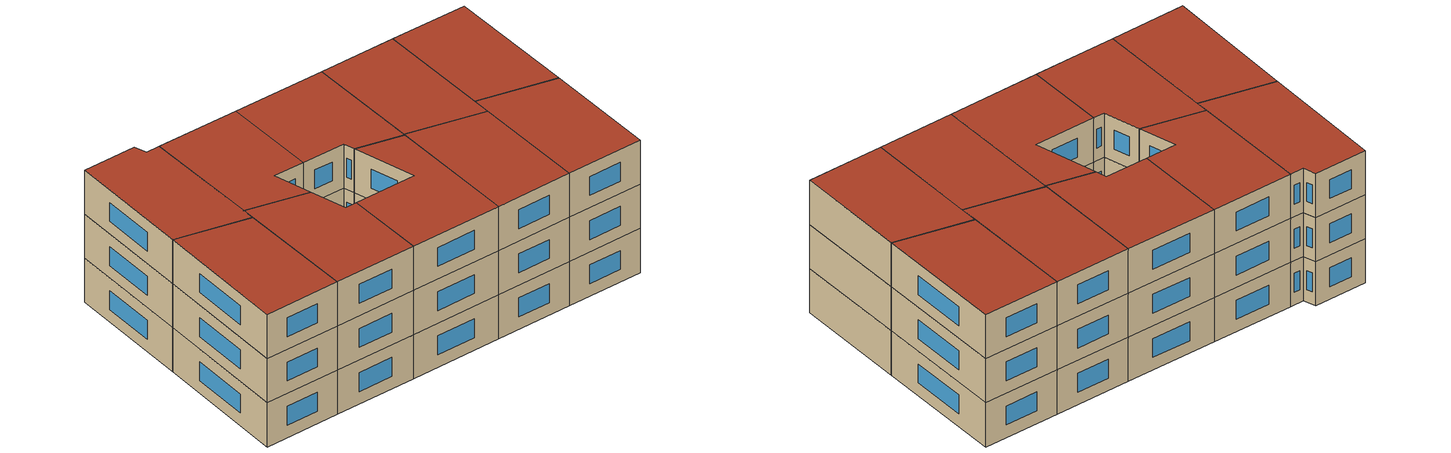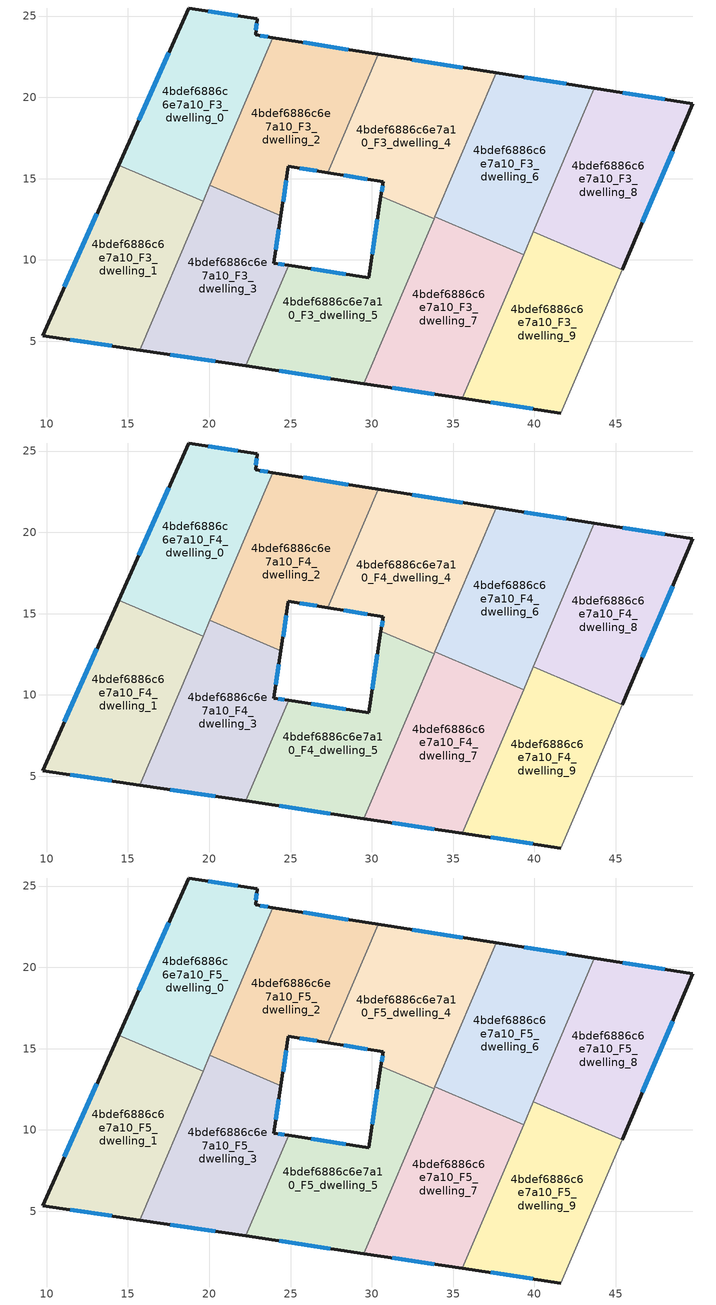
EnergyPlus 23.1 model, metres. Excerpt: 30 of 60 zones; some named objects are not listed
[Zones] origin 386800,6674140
4bdef6886c6e7a10_F3_dwelling_0
 floor to 4bdef6886c6e7a10_F2_dwelling_0 (EU_floor_Construction): 22.95,24.84 22.85,23.84 23.91,23.67 19.62,13.61 14.43,15.82 18.74,25.49 z9
 wall outside (EU_wall_Construction): 23.91,23.67 22.85,23.84 22.95,24.84 18.74,25.49 14.43,15.82 z9:12
 wall to 4bdef6886c6e7a10_F3_dwelling_1 (EU_wall_Construction): 14.43,15.82 19.62,13.61 z9:12
 wall to 4bdef6886c6e7a10_F3_dwelling_2 (EU_wall_Construction): 20.04,14.58 23.91,23.67 z9:12
 wall to 4bdef6886c6e7a10_F3_dwelling_3 (EU_wall_Construction): 19.62,13.61 20.04,14.58 z9:12
 window (EU_Window_Construction): 23.61,23.72 23.15,23.79 / 17.51,22.73 15.66,18.58 / 21.74,25.03 19.95,25.31 / 22.87,24.13 22.92,24.56 z9.86:11.14
4bdef6886c6e7a10_F3_dwelling_1
 floor to 4bdef6886c6e7a10_F2_dwelling_1 (EU_floor_Construction): 19.62,13.61 15.72,4.46 9.76,5.35 14.43,15.82 z9
 wall outside (EU_wall_Construction): 14.43,15.82 9.76,5.35 15.72,4.46 z9:12
 wall to 4bdef6886c6e7a10_F3_dwelling_3 (EU_wall_Construction): 15.72,4.46 19.62,13.61 z9:12
 window (EU_Window_Construction): 11.46,5.1 14.02,4.72 / 13.09,12.83 11.09,8.34 z9.86:11.14
4bdef6886c6e7a10_F3_dwelling_2
 floor to 4bdef6886c6e7a10_F2_dwelling_2 (EU_floor_Construction): 30.41,22.65 27.3,15.36 24.86,15.76 24.41,12.72 20.04,14.58 23.91,23.67 z9
 wall outside (EU_wall_Construction): 24.41,12.72 24.86,15.76 27.3,15.36 / 30.41,22.65 23.91,23.67 z9:12
 wall to 4bdef6886c6e7a10_F3_dwelling_3 (EU_wall_Construction): 20.04,14.58 24.41,12.72 z9:12
 wall to 4bdef6886c6e7a10_F3_dwelling_4 (EU_wall_Construction): 27.3,15.36 30.41,22.65 z9:12
 window (EU_Window_Construction): 25.56,15.65 26.6,15.48 / 24.54,13.59 24.73,14.9 / 28.55,22.94 25.77,23.38 z9.86:11.14
4bdef6886c6e7a10_F3_dwelling_3
 floor to 4bdef6886c6e7a10_F2_dwelling_3 (EU_floor_Construction): 24.41,12.72 23.97,9.81 24.88,9.67 22.24,3.49 15.72,4.46 20.04,14.58 z9
 wall outside (EU_wall_Construction): 24.88,9.67 23.97,9.81 24.41,12.72 / 15.72,4.46 22.24,3.49 z9:12
 wall to 4bdef6886c6e7a10_F3_dwelling_5 (EU_wall_Construction): 22.24,3.49 24.88,9.67 z9:12
 window (EU_Window_Construction): 24.62,9.71 24.23,9.77 / 17.59,4.18 20.38,3.76 / 24.1,10.64 24.28,11.89 z9.86:11.14
4bdef6886c6e7a10_F3_dwelling_4
 floor to 4bdef6886c6e7a10_F2_dwelling_4 (EU_floor_Construction): 37.66,21.5 33.83,12.54 30.56,13.93 30.69,14.81 27.3,15.36 30.41,22.65 z9
 wall outside (EU_wall_Construction): 37.66,21.5 30.41,22.65 / 27.3,15.36 30.69,14.81 30.56,13.93 z9:12
 wall to 4bdef6886c6e7a10_F3_dwelling_5 (EU_wall_Construction): 30.56,13.93 33.83,12.54 z9:12
 wall to 4bdef6886c6e7a10_F3_dwelling_6 (EU_wall_Construction): 33.88,12.65 37.66,21.5 z9:12
 wall to 4bdef6886c6e7a10_F3_dwelling_7 (EU_wall_Construction): 33.83,12.54 33.88,12.65 z9:12
 window (EU_Window_Construction): 35.58,21.83 32.48,22.32 / 30.66,14.56 30.6,14.18 / 28.27,15.21 29.72,14.97 z9.86:11.14
4bdef6886c6e7a10_F3_dwelling_5
 floor to 4bdef6886c6e7a10_F2_dwelling_5 (EU_floor_Construction): 33.83,12.54 29.51,2.4 22.24,3.49 24.88,9.67 29.8,8.91 30.56,13.93 z9
 wall outside (EU_wall_Construction): 22.24,3.49 29.51,2.4 / 30.56,13.93 29.8,8.91 24.88,9.67 z9:12
 wall to 4bdef6886c6e7a10_F3_dwelling_7 (EU_wall_Construction): 29.51,2.4 33.83,12.54 z9:12
 window (EU_Window_Construction): 24.32,3.18 27.44,2.71 / 28.39,9.12 26.28,9.45 / 30.34,12.5 30.02,10.34 z9.86:11.14
4bdef6886c6e7a10_F3_dwelling_6
 floor to 4bdef6886c6e7a10_F2_dwelling_6 (EU_floor_Construction): 43.68,20.55 39.33,10.33 33.88,12.65 37.66,21.5 z9
 wall outside (EU_wall_Construction): 43.68,20.55 37.66,21.5 z9:12
 wall to 4bdef6886c6e7a10_F3_dwelling_7 (EU_wall_Construction): 33.88,12.65 39.33,10.33 z9:12
 wall to 4bdef6886c6e7a10_F3_dwelling_8 (EU_wall_Construction): 39.92,11.73 43.68,20.55 z9:12
 wall to 4bdef6886c6e7a10_F3_dwelling_9 (EU_wall_Construction): 39.33,10.33 39.92,11.73 z9:12
 window (EU_Window_Construction): 41.96,20.82 39.38,21.23 z9.86:11.14
4bdef6886c6e7a10_F3_dwelling_7
 floor to 4bdef6886c6e7a10_F2_dwelling_7 (EU_floor_Construction): 39.33,10.33 35.56,1.5 29.51,2.4 33.88,12.65 z9
 wall outside (EU_wall_Construction): 29.51,2.4 35.56,1.5 z9:12
 wall to 4bdef6886c6e7a10_F3_dwelling_9 (EU_wall_Construction): 35.56,1.5 39.33,10.33 z9:12
 window (EU_Window_Construction): 31.24,2.14 33.84,1.75 z9.86:11.14
4bdef6886c6e7a10_F3_dwelling_8
 floor to 4bdef6886c6e7a10_F2_dwelling_8 (EU_floor_Construction): 49.74,19.6 45.39,9.4 39.92,11.73 43.68,20.55 z9
 wall outside (EU_wall_Construction): 45.39,9.4 49.74,19.6 43.68,20.55 z9:12
 wall to 4bdef6886c6e7a10_F3_dwelling_9 (EU_wall_Construction): 39.92,11.73 45.39,9.4 z9:12
 window (EU_Window_Construction): 48.01,19.87 45.41,20.28 / 46.63,12.31 48.49,16.68 z9.86:11.14
4bdef6886c6e7a10_F3_dwelling_9
 floor to 4bdef6886c6e7a10_F2_dwelling_9 (EU_floor_Construction): 45.39,9.4 41.62,0.59 35.56,1.5 39.92,11.73 z9
 wall outside (EU_wall_Construction): 35.56,1.5 41.62,0.59 z9:12
 wall adiabatic (EU_wall_Construction): 41.62,0.59 45.39,9.4 z9:12
 window (EU_Window_Construction): 37.3,1.24 39.89,0.85 z9.86:11.14
4bdef6886c6e7a10_F4_dwelling_0
 floor to 4bdef6886c6e7a10_F3_dwelling_0 (EU_floor_Construction): 22.95,24.84 22.85,23.84 23.91,23.67 19.62,13.61 14.43,15.82 18.74,25.49 z12
 wall outside (EU_wall_Construction): 23.91,23.67 22.85,23.84 22.95,24.84 18.74,25.49 14.43,15.82 z12:15
 wall to 4bdef6886c6e7a10_F4_dwelling_1 (EU_wall_Construction): 14.43,15.82 19.62,13.61 z12:15
 wall to 4bdef6886c6e7a10_F4_dwelling_2 (EU_wall_Construction): 20.04,14.58 23.91,23.67 z12:15
 wall to 4bdef6886c6e7a10_F4_dwelling_3 (EU_wall_Construction): 19.62,13.61 20.04,14.58 z12:15
 window (EU_Window_Construction): 23.61,23.72 23.15,23.79 / 17.51,22.73 15.66,18.58 / 21.74,25.03 19.95,25.31 / 22.87,24.13 22.92,24.56 z12.86:14.14
4bdef6886c6e7a10_F4_dwelling_1
 floor to 4bdef6886c6e7a10_F3_dwelling_1 (EU_floor_Construction): 19.62,13.61 15.72,4.46 9.76,5.35 14.43,15.82 z12
 wall outside (EU_wall_Construction): 14.43,15.82 9.76,5.35 15.72,4.46 z12:15
 wall to 4bdef6886c6e7a10_F4_dwelling_3 (EU_wall_Construction): 15.72,4.46 19.62,13.61 z12:15
 window (EU_Window_Construction): 11.46,5.1 14.02,4.72 / 13.09,12.83 11.09,8.34 z12.86:14.14
4bdef6886c6e7a10_F4_dwelling_2
 floor to 4bdef6886c6e7a10_F3_dwelling_2 (EU_floor_Construction): 30.41,22.65 27.3,15.36 24.86,15.76 24.41,12.72 20.04,14.58 23.91,23.67 z12
 wall outside (EU_wall_Construction): 24.41,12.72 24.86,15.76 27.3,15.36 / 30.41,22.65 23.91,23.67 z12:15
 wall to 4bdef6886c6e7a10_F4_dwelling_3 (EU_wall_Construction): 20.04,14.58 24.41,12.72 z12:15
 wall to 4bdef6886c6e7a10_F4_dwelling_4 (EU_wall_Construction): 27.3,15.36 30.41,22.65 z12:15
 window (EU_Window_Construction): 25.56,15.65 26.6,15.48 / 24.54,13.59 24.73,14.9 / 28.55,22.94 25.77,23.38 z12.86:14.14
4bdef6886c6e7a10_F4_dwelling_3
 floor to 4bdef6886c6e7a10_F3_dwelling_3 (EU_floor_Construction): 24.41,12.72 23.97,9.81 24.88,9.67 22.24,3.49 15.72,4.46 20.04,14.58 z12
 wall outside (EU_wall_Construction): 24.88,9.67 23.97,9.81 24.41,12.72 / 15.72,4.46 22.24,3.49 z12:15
 wall to 4bdef6886c6e7a10_F4_dwelling_5 (EU_wall_Construction): 22.24,3.49 24.88,9.67 z12:15
 window (EU_Window_Construction): 24.62,9.71 24.23,9.77 / 17.59,4.18 20.38,3.76 / 24.1,10.64 24.28,11.89 z12.86:14.14
4bdef6886c6e7a10_F4_dwelling_4
 floor to 4bdef6886c6e7a10_F3_dwelling_4 (EU_floor_Construction): 37.66,21.5 33.83,12.54 30.56,13.93 30.69,14.81 27.3,15.36 30.41,22.65 z12
 wall outside (EU_wall_Construction): 37.66,21.5 30.41,22.65 / 27.3,15.36 30.69,14.81 30.56,13.93 z12:15
 wall to 4bdef6886c6e7a10_F4_dwelling_5 (EU_wall_Construction): 30.56,13.93 33.83,12.54 z12:15
 wall to 4bdef6886c6e7a10_F4_dwelling_6 (EU_wall_Construction): 33.88,12.65 37.66,21.5 z12:15
 wall to 4bdef6886c6e7a10_F4_dwelling_7 (EU_wall_Construction): 33.83,12.54 33.88,12.65 z12:15
 window (EU_Window_Construction): 35.58,21.83 32.48,22.32 / 30.66,14.56 30.6,14.18 / 28.27,15.21 29.72,14.97 z12.86:14.14
4bdef6886c6e7a10_F4_dwelling_5
 floor to 4bdef6886c6e7a10_F3_dwelling_5 (EU_floor_Construction): 33.83,12.54 29.51,2.4 22.24,3.49 24.88,9.67 29.8,8.91 30.56,13.93 z12
 wall outside (EU_wall_Construction): 22.24,3.49 29.51,2.4 / 30.56,13.93 29.8,8.91 24.88,9.67 z12:15
 wall to 4bdef6886c6e7a10_F4_dwelling_7 (EU_wall_Construction): 29.51,2.4 33.83,12.54 z12:15
 window (EU_Window_Construction): 24.32,3.18 27.44,2.71 / 28.39,9.12 26.28,9.45 / 30.34,12.5 30.02,10.34 z12.86:14.14
4bdef6886c6e7a10_F4_dwelling_6
 floor to 4bdef6886c6e7a10_F3_dwelling_6 (EU_floor_Construction): 43.68,20.55 39.33,10.33 33.88,12.65 37.66,21.5 z12
 wall outside (EU_wall_Construction): 43.68,20.55 37.66,21.5 z12:15
 wall to 4bdef6886c6e7a10_F4_dwelling_7 (EU_wall_Construction): 33.88,12.65 39.33,10.33 z12:15
 wall to 4bdef6886c6e7a10_F4_dwelling_8 (EU_wall_Construction): 39.92,11.73 43.68,20.55 z12:15
 wall to 4bdef6886c6e7a10_F4_dwelling_9 (EU_wall_Construction): 39.33,10.33 39.92,11.73 z12:15
 window (EU_Window_Construction): 41.96,20.82 39.38,21.23 z12.86:14.14
4bdef6886c6e7a10_F4_dwelling_7
 floor to 4bdef6886c6e7a10_F3_dwelling_7 (EU_floor_Construction): 39.33,10.33 35.56,1.5 29.51,2.4 33.88,12.65 z12
 wall outside (EU_wall_Construction): 29.51,2.4 35.56,1.5 z12:15
 wall to 4bdef6886c6e7a10_F4_dwelling_9 (EU_wall_Construction): 35.56,1.5 39.33,10.33 z12:15
 window (EU_Window_Construction): 31.24,2.14 33.84,1.75 z12.86:14.14
4bdef6886c6e7a10_F4_dwelling_8
 floor to 4bdef6886c6e7a10_F3_dwelling_8 (EU_floor_Construction): 49.74,19.6 45.39,9.4 39.92,11.73 43.68,20.55 z12
 wall outside (EU_wall_Construction): 45.39,9.4 49.74,19.6 43.68,20.55 z12:15
 wall to 4bdef6886c6e7a10_F4_dwelling_9 (EU_wall_Construction): 39.92,11.73 45.39,9.4 z12:15
 window (EU_Window_Construction): 48.01,19.87 45.41,20.28 / 46.63,12.31 48.49,16.68 z12.86:14.14
4bdef6886c6e7a10_F4_dwelling_9
 floor to 4bdef6886c6e7a10_F3_dwelling_9 (EU_floor_Construction): 45.39,9.4 41.62,0.59 35.56,1.5 39.92,11.73 z12
 wall outside (EU_wall_Construction): 35.56,1.5 41.62,0.59 z12:15
 wall adiabatic (EU_wall_Construction): 41.62,0.59 45.39,9.4 z12:15
 window (EU_Window_Construction): 37.3,1.24 39.89,0.85 z12.86:14.14
4bdef6886c6e7a10_F5_dwelling_0
 floor to 4bdef6886c6e7a10_F4_dwelling_0 (EU_floor_Construction): 22.95,24.84 22.85,23.84 23.91,23.67 19.62,13.61 14.43,15.82 18.74,25.49 z15
 wall outside (EU_wall_Construction): 23.91,23.67 22.85,23.84 22.95,24.84 18.74,25.49 14.43,15.82 z15:18
 wall to 4bdef6886c6e7a10_F5_dwelling_1 (EU_wall_Construction): 14.43,15.82 19.62,13.61 z15:18
 wall to 4bdef6886c6e7a10_F5_dwelling_2 (EU_wall_Construction): 20.04,14.58 23.91,23.67 z15:18
 wall to 4bdef6886c6e7a10_F5_dwelling_3 (EU_wall_Construction): 19.62,13.61 20.04,14.58 z15:18
 window (EU_Window_Construction): 23.61,23.72 23.15,23.79 / 17.51,22.73 15.66,18.58 / 21.74,25.03 19.95,25.31 / 22.87,24.13 22.92,24.56 z15.86:17.14
 roof outside (EU_roof_Construction): 19.62,13.61 23.91,23.67 22.85,23.84 22.95,24.84 18.74,25.49 14.43,15.82 z18
4bdef6886c6e7a10_F5_dwelling_1
 floor to 4bdef6886c6e7a10_F4_dwelling_1 (EU_floor_Construction): 19.62,13.61 15.72,4.46 9.76,5.35 14.43,15.82 z15
 wall outside (EU_wall_Construction): 14.43,15.82 9.76,5.35 15.72,4.46 z15:18
 wall to 4bdef6886c6e7a10_F5_dwelling_3 (EU_wall_Construction): 15.72,4.46 19.62,13.61 z15:18
 window (EU_Window_Construction): 11.46,5.1 14.02,4.72 / 13.09,12.83 11.09,8.34 z15.86:17.14
 roof outside (EU_roof_Construction): 15.72,4.46 19.62,13.61 14.43,15.82 9.76,5.35 z18
4bdef6886c6e7a10_F5_dwelling_2
 floor to 4bdef6886c6e7a10_F4_dwelling_2 (EU_floor_Construction): 30.41,22.65 27.3,15.36 24.86,15.76 24.41,12.72 20.04,14.58 23.91,23.67 z15
 wall outside (EU_wall_Construction): 24.41,12.72 24.86,15.76 27.3,15.36 / 30.41,22.65 23.91,23.67 z15:18
 wall to 4bdef6886c6e7a10_F5_dwelling_3 (EU_wall_Construction): 20.04,14.58 24.41,12.72 z15:18
 wall to 4bdef6886c6e7a10_F5_dwelling_4 (EU_wall_Construction): 27.3,15.36 30.41,22.65 z15:18
 window (EU_Window_Construction): 25.56,15.65 26.6,15.48 / 24.54,13.59 24.73,14.9 / 28.55,22.94 25.77,23.38 z15.86:17.14
 roof outside (EU_roof_Construction): 27.3,15.36 30.41,22.65 23.91,23.67 20.04,14.58 24.41,12.72 24.86,15.76 z18
4bdef6886c6e7a10_F5_dwelling_3
 floor to 4bdef6886c6e7a10_F4_dwelling_3 (EU_floor_Construction): 24.41,12.72 23.97,9.81 24.88,9.67 22.24,3.49 15.72,4.46 20.04,14.58 z15
 wall outside (EU_wall_Construction): 24.88,9.67 23.97,9.81 24.41,12.72 / 15.72,4.46 22.24,3.49 z15:18
 wall to 4bdef6886c6e7a10_F5_dwelling_5 (EU_wall_Construction): 22.24,3.49 24.88,9.67 z15:18
 window (EU_Window_Construction): 24.62,9.71 24.23,9.77 / 17.59,4.18 20.38,3.76 / 24.1,10.64 24.28,11.89 z15.86:17.14
 roof outside (EU_roof_Construction): 22.24,3.49 24.88,9.67 23.97,9.81 24.41,12.72 20.04,14.58 15.72,4.46 z18
4bdef6886c6e7a10_F5_dwelling_4
 floor to 4bdef6886c6e7a10_F4_dwelling_4 (EU_floor_Construction): 37.66,21.5 33.83,12.54 30.56,13.93 30.69,14.81 27.3,15.36 30.41,22.65 z15
 wall outside (EU_wall_Construction): 37.66,21.5 30.41,22.65 / 27.3,15.36 30.69,14.81 30.56,13.93 z15:18
 wall to 4bdef6886c6e7a10_F5_dwelling_5 (EU_wall_Construction): 30.56,13.93 33.83,12.54 z15:18
 wall to 4bdef6886c6e7a10_F5_dwelling_6 (EU_wall_Construction): 33.88,12.65 37.66,21.5 z15:18
 wall to 4bdef6886c6e7a10_F5_dwelling_7 (EU_wall_Construction): 33.83,12.54 33.88,12.65 z15:18
 window (EU_Window_Construction): 35.58,21.83 32.48,22.32 / 30.66,14.56 30.6,14.18 / 28.27,15.21 29.72,14.97 z15.86:17.14
 roof outside (EU_roof_Construction): 33.83,12.54 37.66,21.5 30.41,22.65 27.3,15.36 30.69,14.81 30.56,13.93 z18
4bdef6886c6e7a10_F5_dwelling_5
 floor to 4bdef6886c6e7a10_F4_dwelling_5 (EU_floor_Construction): 33.83,12.54 29.51,2.4 22.24,3.49 24.88,9.67 29.8,8.91 30.56,13.93 z15
 wall outside (EU_wall_Construction): 22.24,3.49 29.51,2.4 / 30.56,13.93 29.8,8.91 24.88,9.67 z15:18
 wall to 4bdef6886c6e7a10_F5_dwelling_7 (EU_wall_Construction): 29.51,2.4 33.83,12.54 z15:18
 window (EU_Window_Construction): 24.32,3.18 27.44,2.71 / 28.39,9.12 26.28,9.45 / 30.34,12.5 30.02,10.34 z15.86:17.14
 roof outside (EU_roof_Construction): 29.51,2.4 33.83,12.54 30.56,13.93 29.8,8.91 24.88,9.67 22.24,3.49 z18
4bdef6886c6e7a10_F5_dwelling_6
 floor to 4bdef6886c6e7a10_F4_dwelling_6 (EU_floor_Construction): 43.68,20.55 39.33,10.33 33.88,12.65 37.66,21.5 z15
 wall outside (EU_wall_Construction): 43.68,20.55 37.66,21.5 z15:18
 wall to 4bdef6886c6e7a10_F5_dwelling_7 (EU_wall_Construction): 33.88,12.65 39.33,10.33 z15:18
 wall to 4bdef6886c6e7a10_F5_dwelling_8 (EU_wall_Construction): 39.92,11.73 43.68,20.55 z15:18
 wall to 4bdef6886c6e7a10_F5_dwelling_9 (EU_wall_Construction): 39.33,10.33 39.92,11.73 z15:18
 window (EU_Window_Construction): 41.96,20.82 39.38,21.23 z15.86:17.14
 roof outside (EU_roof_Construction): 39.33,10.33 43.68,20.55 37.66,21.5 33.88,12.65 z18
4bdef6886c6e7a10_F5_dwelling_7
 floor to 4bdef6886c6e7a10_F4_dwelling_7 (EU_floor_Construction): 39.33,10.33 35.56,1.5 29.51,2.4 33.88,12.65 z15
 wall outside (EU_wall_Construction): 29.51,2.4 35.56,1.5 z15:18
 wall to 4bdef6886c6e7a10_F5_dwelling_9 (EU_wall_Construction): 35.56,1.5 39.33,10.33 z15:18
 window (EU_Window_Construction): 31.24,2.14 33.84,1.75 z15.86:17.14
 roof outside (EU_roof_Construction): 35.56,1.5 39.33,10.33 33.88,12.65 29.51,2.4 z18
4bdef6886c6e7a10_F5_dwelling_8
 floor to 4bdef6886c6e7a10_F4_dwelling_8 (EU_floor_Construction): 49.74,19.6 45.39,9.4 39.92,11.73 43.68,20.55 z15
 wall outside (EU_wall_Construction): 45.39,9.4 49.74,19.6 43.68,20.55 z15:18
 wall to 4bdef6886c6e7a10_F5_dwelling_9 (EU_wall_Construction): 39.92,11.73 45.39,9.4 z15:18
 window (EU_Window_Construction): 48.01,19.87 45.41,20.28 / 46.63,12.31 48.49,16.68 z15.86:17.14
 roof outside (EU_roof_Construction): 45.39,9.4 49.74,19.6 43.68,20.55 39.92,11.73 z18
4bdef6886c6e7a10_F5_dwelling_9
 floor to 4bdef6886c6e7a10_F4_dwelling_9 (EU_floor_Construction): 45.39,9.4 41.62,0.59 35.56,1.5 39.92,11.73 z15
 wall outside (EU_wall_Construction): 35.56,1.5 41.62,0.59 z15:18
 wall adiabatic (EU_wall_Construction): 41.62,0.59 45.39,9.4 z15:18
 window (EU_Window_Construction): 37.3,1.24 39.89,0.85 z15.86:17.14
 roof outside (EU_roof_Construction): 41.62,0.59 45.39,9.4 39.92,11.73 35.56,1.5 z18
[Building]
EU S2 Campaign: North Axis=0; Terrain=City; Solar Distribution=FullExterior
[Site:Location]
Helsinki-Vantaa.AP: Latitude=60.317; Longitude=24.963; Time Zone=2; Elevation=54.6
[SizingPeriod:WeatherFileDays]
AnnualSizingPeriod: Begin Month=1; Begin Day of Month=1; End Month=12; End Day of Month=31; Day of Week for Start Day=Monday; Use Weather File Daylight Saving Period=No; Use Weather File Rain and Snow Indicators=No
[MATERIAL]
EU_InternalMass_Material: Roughness=MediumRough; Thickness=0.1; Conductivity=1; Density=1800; Specific Heat=900; Thermal Absorptance=0.9; Solar Absorptance=0.7; Visible Absorptance=0.7
[MATERIAL:NOMASS] Roughness=MediumRough; Thermal Absorptance=0.9; Solar Absorptance=0.7; Visible Absorptance=0.7
Name | Thermal Resistance
EU_wall_NoMass | 1.10183
EU_roof_NoMass; EU_floor_NoMass | 1.70606
[WINDOWMATERIAL:SIMPLEGLAZINGSYSTEM]
EU_Window_SimpleGlazing: UFactor=3.11035; Solar Heat Gain Coefficient=0.8; Visible Transmittance=0.8
[CONSTRUCTION]
EU_wall_Construction: EU_wall_NoMass
EU_roof_Construction: EU_roof_NoMass
EU_floor_Construction: EU_floor_NoMass
EU_Window_Construction: EU_Window_SimpleGlazing
EU_InternalMass_Construction: EU_InternalMass_Material
[ZONE] Type=1; Multiplier=1; Ceiling Height=autocalculate; Floor Area=autocalculate; Part of Total Floor Area=Yes
Name | Volume
4bdef6886c6e7a10_F3_dwelling_0; 4bdef6886c6e7a10_F4_dwelling_0; 4bdef6886c6e7a10_F5_dwelling_0; 4bdef6886c6e7a10_F3_dwelling_1; 4bdef6886c6e7a10_F4_dwelling_1; 4bdef6886c6e7a10_F5_dwelling_1 | 184.195
4bdef6886c6e7a10_F3_dwelling_2; 4bdef6886c6e7a10_F4_dwelling_2; 4bdef6886c6e7a10_F5_dwelling_2 | 184.223
4bdef6886c6e7a10_F3_dwelling_3; 4bdef6886c6e7a10_F4_dwelling_3; 4bdef6886c6e7a10_F5_dwelling_3 | 184.205
4bdef6886c6e7a10_F3_dwelling_4; 4bdef6886c6e7a10_F4_dwelling_4; 4bdef6886c6e7a10_F5_dwelling_4 | 184.233
4bdef6886c6e7a10_F3_dwelling_5; 4bdef6886c6e7a10_F4_dwelling_5; 4bdef6886c6e7a10_F5_dwelling_5 | 184.237
4bdef6886c6e7a10_F3_dwelling_6; 4bdef6886c6e7a10_F4_dwelling_6; 4bdef6886c6e7a10_F5_dwelling_6 | 184.189
4bdef6886c6e7a10_F3_dwelling_7; 4bdef6886c6e7a10_F4_dwelling_7; 4bdef6886c6e7a10_F5_dwelling_7 | 184.198
4bdef6886c6e7a10_F3_dwelling_8; 4bdef6886c6e7a10_F4_dwelling_8; 4bdef6886c6e7a10_F5_dwelling_8 | 184.231
4bdef6886c6e7a10_F3_dwelling_9; 4bdef6886c6e7a10_F4_dwelling_9; 4bdef6886c6e7a10_F5_dwelling_9 | 184.228
[INTERNALMASS] Construction=EU_InternalMass_Construction
Name | Zone or ZoneList | Surface Area
4bdef6886c6e7a10_F3_dwelling_0_EU_InternalMass | 4bdef6886c6e7a10_F3_dwelling_0 | 61.3981
4bdef6886c6e7a10_F3_dwelling_1_EU_InternalMass | 4bdef6886c6e7a10_F3_dwelling_1 | 61.3979
4bdef6886c6e7a10_F3_dwelling_2_EU_InternalMass | 4bdef6886c6e7a10_F3_dwelling_2 | 61.4077
4bdef6886c6e7a10_F3_dwelling_3_EU_InternalMass | 4bdef6886c6e7a10_F3_dwelling_3 | 61.4015
4bdef6886c6e7a10_F3_dwelling_4_EU_InternalMass | 4bdef6886c6e7a10_F3_dwelling_4 | 61.4112
4bdef6886c6e7a10_F3_dwelling_5_EU_InternalMass | 4bdef6886c6e7a10_F3_dwelling_5 | 61.4124
4bdef6886c6e7a10_F3_dwelling_6_EU_InternalMass | 4bdef6886c6e7a10_F3_dwelling_6 | 61.3958
4bdef6886c6e7a10_F3_dwelling_7_EU_InternalMass | 4bdef6886c6e7a10_F3_dwelling_7 | 61.3992
4bdef6886c6e7a10_F3_dwelling_8_EU_InternalMass | 4bdef6886c6e7a10_F3_dwelling_8 | 61.4105
4bdef6886c6e7a10_F3_dwelling_9_EU_InternalMass | 4bdef6886c6e7a10_F3_dwelling_9 | 61.4093
4bdef6886c6e7a10_F4_dwelling_0_EU_InternalMass | 4bdef6886c6e7a10_F4_dwelling_0 | 61.3981
4bdef6886c6e7a10_F4_dwelling_1_EU_InternalMass | 4bdef6886c6e7a10_F4_dwelling_1 | 61.3979
4bdef6886c6e7a10_F4_dwelling_2_EU_InternalMass | 4bdef6886c6e7a10_F4_dwelling_2 | 61.4077
4bdef6886c6e7a10_F4_dwelling_3_EU_InternalMass | 4bdef6886c6e7a10_F4_dwelling_3 | 61.4015
4bdef6886c6e7a10_F4_dwelling_4_EU_InternalMass | 4bdef6886c6e7a10_F4_dwelling_4 | 61.4112
4bdef6886c6e7a10_F4_dwelling_5_EU_InternalMass | 4bdef6886c6e7a10_F4_dwelling_5 | 61.4124
4bdef6886c6e7a10_F4_dwelling_6_EU_InternalMass | 4bdef6886c6e7a10_F4_dwelling_6 | 61.3958
4bdef6886c6e7a10_F4_dwelling_7_EU_InternalMass | 4bdef6886c6e7a10_F4_dwelling_7 | 61.3992
4bdef6886c6e7a10_F4_dwelling_8_EU_InternalMass | 4bdef6886c6e7a10_F4_dwelling_8 | 61.4105
4bdef6886c6e7a10_F4_dwelling_9_EU_InternalMass | 4bdef6886c6e7a10_F4_dwelling_9 | 61.4093
4bdef6886c6e7a10_F5_dwelling_0_EU_InternalMass | 4bdef6886c6e7a10_F5_dwelling_0 | 61.3981
4bdef6886c6e7a10_F5_dwelling_1_EU_InternalMass | 4bdef6886c6e7a10_F5_dwelling_1 | 61.3979
4bdef6886c6e7a10_F5_dwelling_2_EU_InternalMass | 4bdef6886c6e7a10_F5_dwelling_2 | 61.4077
4bdef6886c6e7a10_F5_dwelling_3_EU_InternalMass | 4bdef6886c6e7a10_F5_dwelling_3 | 61.4015
4bdef6886c6e7a10_F5_dwelling_4_EU_InternalMass | 4bdef6886c6e7a10_F5_dwelling_4 | 61.4112
4bdef6886c6e7a10_F5_dwelling_5_EU_InternalMass | 4bdef6886c6e7a10_F5_dwelling_5 | 61.4124
4bdef6886c6e7a10_F5_dwelling_6_EU_InternalMass | 4bdef6886c6e7a10_F5_dwelling_6 | 61.3958
4bdef6886c6e7a10_F5_dwelling_7_EU_InternalMass | 4bdef6886c6e7a10_F5_dwelling_7 | 61.3992
4bdef6886c6e7a10_F5_dwelling_8_EU_InternalMass | 4bdef6886c6e7a10_F5_dwelling_8 | 61.4105
4bdef6886c6e7a10_F5_dwelling_9_EU_InternalMass | 4bdef6886c6e7a10_F5_dwelling_9 | 61.4093
[OTHEREQUIPMENT] Fuel Type=Electricity; Design Level Calculation Method=Watts/Area; Power per Zone Floor Area=1; Fraction Latent=0; Fraction Radiant=0; Fraction Lost=0; Carbon Dioxide Generation Rate=0; EndUse Subcategory=EU_Step8_InternalGains
Name | Zone or ZoneList or Space or SpaceList | Schedule
EU_Step8_InternalGain_4bdef6886c6e7a10_F3_dwelling_0_f000 | 4bdef6886c6e7a10_F3_dwelling_0 | EU_Step8_GainSchedule_4bdef6886c6e7a10_F3_dwelling_0_f000
EU_Step8_InternalGain_4bdef6886c6e7a10_F3_dwelling_1_f000 | 4bdef6886c6e7a10_F3_dwelling_1 | EU_Step8_GainSchedule_4bdef6886c6e7a10_F3_dwelling_1_f000
EU_Step8_InternalGain_4bdef6886c6e7a10_F3_dwelling_2_f000 | 4bdef6886c6e7a10_F3_dwelling_2 | EU_Step8_GainSchedule_4bdef6886c6e7a10_F3_dwelling_2_f000
EU_Step8_InternalGain_4bdef6886c6e7a10_F3_dwelling_3_f000 | 4bdef6886c6e7a10_F3_dwelling_3 | EU_Step8_GainSchedule_4bdef6886c6e7a10_F3_dwelling_3_f000
EU_Step8_InternalGain_4bdef6886c6e7a10_F3_dwelling_4_f000 | 4bdef6886c6e7a10_F3_dwelling_4 | EU_Step8_GainSchedule_4bdef6886c6e7a10_F3_dwelling_4_f000
EU_Step8_InternalGain_4bdef6886c6e7a10_F3_dwelling_5_f000 | 4bdef6886c6e7a10_F3_dwelling_5 | EU_Step8_GainSchedule_4bdef6886c6e7a10_F3_dwelling_5_f000
EU_Step8_InternalGain_4bdef6886c6e7a10_F3_dwelling_6_f000 | 4bdef6886c6e7a10_F3_dwelling_6 | EU_Step8_GainSchedule_4bdef6886c6e7a10_F3_dwelling_6_f000
EU_Step8_InternalGain_4bdef6886c6e7a10_F3_dwelling_7_f000 | 4bdef6886c6e7a10_F3_dwelling_7 | EU_Step8_GainSchedule_4bdef6886c6e7a10_F3_dwelling_7_f000
EU_Step8_InternalGain_4bdef6886c6e7a10_F3_dwelling_8_f000 | 4bdef6886c6e7a10_F3_dwelling_8 | EU_Step8_GainSchedule_4bdef6886c6e7a10_F3_dwelling_8_f000
EU_Step8_InternalGain_4bdef6886c6e7a10_F3_dwelling_9_f000 | 4bdef6886c6e7a10_F3_dwelling_9 | EU_Step8_GainSchedule_4bdef6886c6e7a10_F3_dwelling_9_f000
EU_Step8_InternalGain_4bdef6886c6e7a10_F4_dwelling_0_f000 | 4bdef6886c6e7a10_F4_dwelling_0 | EU_Step8_GainSchedule_4bdef6886c6e7a10_F4_dwelling_0_f000
EU_Step8_InternalGain_4bdef6886c6e7a10_F4_dwelling_1_f000 | 4bdef6886c6e7a10_F4_dwelling_1 | EU_Step8_GainSchedule_4bdef6886c6e7a10_F4_dwelling_1_f000
EU_Step8_InternalGain_4bdef6886c6e7a10_F4_dwelling_2_f000 | 4bdef6886c6e7a10_F4_dwelling_2 | EU_Step8_GainSchedule_4bdef6886c6e7a10_F4_dwelling_2_f000
EU_Step8_InternalGain_4bdef6886c6e7a10_F4_dwelling_3_f000 | 4bdef6886c6e7a10_F4_dwelling_3 | EU_Step8_GainSchedule_4bdef6886c6e7a10_F4_dwelling_3_f000
EU_Step8_InternalGain_4bdef6886c6e7a10_F4_dwelling_4_f000 | 4bdef6886c6e7a10_F4_dwelling_4 | EU_Step8_GainSchedule_4bdef6886c6e7a10_F4_dwelling_4_f000
EU_Step8_InternalGain_4bdef6886c6e7a10_F4_dwelling_5_f000 | 4bdef6886c6e7a10_F4_dwelling_5 | EU_Step8_GainSchedule_4bdef6886c6e7a10_F4_dwelling_5_f000
EU_Step8_InternalGain_4bdef6886c6e7a10_F4_dwelling_6_f000 | 4bdef6886c6e7a10_F4_dwelling_6 | EU_Step8_GainSchedule_4bdef6886c6e7a10_F4_dwelling_6_f000
EU_Step8_InternalGain_4bdef6886c6e7a10_F4_dwelling_7_f000 | 4bdef6886c6e7a10_F4_dwelling_7 | EU_Step8_GainSchedule_4bdef6886c6e7a10_F4_dwelling_7_f000
EU_Step8_InternalGain_4bdef6886c6e7a10_F4_dwelling_8_f000 | 4bdef6886c6e7a10_F4_dwelling_8 | EU_Step8_GainSchedule_4bdef6886c6e7a10_F4_dwelling_8_f000
EU_Step8_InternalGain_4bdef6886c6e7a10_F4_dwelling_9_f000 | 4bdef6886c6e7a10_F4_dwelling_9 | EU_Step8_GainSchedule_4bdef6886c6e7a10_F4_dwelling_9_f000
EU_Step8_InternalGain_4bdef6886c6e7a10_F5_dwelling_0_f000 | 4bdef6886c6e7a10_F5_dwelling_0 | EU_Step8_GainSchedule_4bdef6886c6e7a10_F5_dwelling_0_f000
EU_Step8_InternalGain_4bdef6886c6e7a10_F5_dwelling_1_f000 | 4bdef6886c6e7a10_F5_dwelling_1 | EU_Step8_GainSchedule_4bdef6886c6e7a10_F5_dwelling_1_f000
EU_Step8_InternalGain_4bdef6886c6e7a10_F5_dwelling_2_f000 | 4bdef6886c6e7a10_F5_dwelling_2 | EU_Step8_GainSchedule_4bdef6886c6e7a10_F5_dwelling_2_f000
EU_Step8_InternalGain_4bdef6886c6e7a10_F5_dwelling_3_f000 | 4bdef6886c6e7a10_F5_dwelling_3 | EU_Step8_GainSchedule_4bdef6886c6e7a10_F5_dwelling_3_f000
EU_Step8_InternalGain_4bdef6886c6e7a10_F5_dwelling_4_f000 | 4bdef6886c6e7a10_F5_dwelling_4 | EU_Step8_GainSchedule_4bdef6886c6e7a10_F5_dwelling_4_f000
EU_Step8_InternalGain_4bdef6886c6e7a10_F5_dwelling_5_f000 | 4bdef6886c6e7a10_F5_dwelling_5 | EU_Step8_GainSchedule_4bdef6886c6e7a10_F5_dwelling_5_f000
EU_Step8_InternalGain_4bdef6886c6e7a10_F5_dwelling_6_f000 | 4bdef6886c6e7a10_F5_dwelling_6 | EU_Step8_GainSchedule_4bdef6886c6e7a10_F5_dwelling_6_f000
EU_Step8_InternalGain_4bdef6886c6e7a10_F5_dwelling_7_f000 | 4bdef6886c6e7a10_F5_dwelling_7 | EU_Step8_GainSchedule_4bdef6886c6e7a10_F5_dwelling_7_f000
EU_Step8_InternalGain_4bdef6886c6e7a10_F5_dwelling_8_f000 | 4bdef6886c6e7a10_F5_dwelling_8 | EU_Step8_GainSchedule_4bdef6886c6e7a10_F5_dwelling_8_f000
EU_Step8_InternalGain_4bdef6886c6e7a10_F5_dwelling_9_f000 | 4bdef6886c6e7a10_F5_dwelling_9 | EU_Step8_GainSchedule_4bdef6886c6e7a10_F5_dwelling_9_f000
[ZONEVENTILATION:DESIGNFLOWRATE] Schedule=EU_AlwaysOn; Design Flow Rate Calculation Method=AirChanges/Hour; Air Changes per Hour=0.756316; Ventilation Type=Natural; Fan Pressure Rise=0; Fan Total Efficiency=1; Constant Term Coefficient=1; Temperature Term Coefficient=0; Velocity Term Coefficient=0; Velocity Squared Term Coefficient=0; Minimum Indoor Temperature=-100; Maximum Indoor Temperature=100; Delta Temperature=-100; Minimum Outdoor Temperature=-100; Maximum Outdoor Temperature=100; Maximum Wind Speed=40
Name | Zone or ZoneList or Space or SpaceList
EU_ConstantAir_4bdef6886c6e7a10_F3_dwelling_0 | 4bdef6886c6e7a10_F3_dwelling_0
EU_ConstantAir_4bdef6886c6e7a10_F3_dwelling_1 | 4bdef6886c6e7a10_F3_dwelling_1
EU_ConstantAir_4bdef6886c6e7a10_F3_dwelling_2 | 4bdef6886c6e7a10_F3_dwelling_2
EU_ConstantAir_4bdef6886c6e7a10_F3_dwelling_3 | 4bdef6886c6e7a10_F3_dwelling_3
EU_ConstantAir_4bdef6886c6e7a10_F3_dwelling_4 | 4bdef6886c6e7a10_F3_dwelling_4
EU_ConstantAir_4bdef6886c6e7a10_F3_dwelling_5 | 4bdef6886c6e7a10_F3_dwelling_5
EU_ConstantAir_4bdef6886c6e7a10_F3_dwelling_6 | 4bdef6886c6e7a10_F3_dwelling_6
EU_ConstantAir_4bdef6886c6e7a10_F3_dwelling_7 | 4bdef6886c6e7a10_F3_dwelling_7
EU_ConstantAir_4bdef6886c6e7a10_F3_dwelling_8 | 4bdef6886c6e7a10_F3_dwelling_8
EU_ConstantAir_4bdef6886c6e7a10_F3_dwelling_9 | 4bdef6886c6e7a10_F3_dwelling_9
EU_ConstantAir_4bdef6886c6e7a10_F4_dwelling_0 | 4bdef6886c6e7a10_F4_dwelling_0
EU_ConstantAir_4bdef6886c6e7a10_F4_dwelling_1 | 4bdef6886c6e7a10_F4_dwelling_1
EU_ConstantAir_4bdef6886c6e7a10_F4_dwelling_2 | 4bdef6886c6e7a10_F4_dwelling_2
EU_ConstantAir_4bdef6886c6e7a10_F4_dwelling_3 | 4bdef6886c6e7a10_F4_dwelling_3
EU_ConstantAir_4bdef6886c6e7a10_F4_dwelling_4 | 4bdef6886c6e7a10_F4_dwelling_4
EU_ConstantAir_4bdef6886c6e7a10_F4_dwelling_5 | 4bdef6886c6e7a10_F4_dwelling_5
EU_ConstantAir_4bdef6886c6e7a10_F4_dwelling_6 | 4bdef6886c6e7a10_F4_dwelling_6
EU_ConstantAir_4bdef6886c6e7a10_F4_dwelling_7 | 4bdef6886c6e7a10_F4_dwelling_7
EU_ConstantAir_4bdef6886c6e7a10_F4_dwelling_8 | 4bdef6886c6e7a10_F4_dwelling_8
EU_ConstantAir_4bdef6886c6e7a10_F4_dwelling_9 | 4bdef6886c6e7a10_F4_dwelling_9
EU_ConstantAir_4bdef6886c6e7a10_F5_dwelling_0 | 4bdef6886c6e7a10_F5_dwelling_0
EU_ConstantAir_4bdef6886c6e7a10_F5_dwelling_1 | 4bdef6886c6e7a10_F5_dwelling_1
EU_ConstantAir_4bdef6886c6e7a10_F5_dwelling_2 | 4bdef6886c6e7a10_F5_dwelling_2
EU_ConstantAir_4bdef6886c6e7a10_F5_dwelling_3 | 4bdef6886c6e7a10_F5_dwelling_3
EU_ConstantAir_4bdef6886c6e7a10_F5_dwelling_4 | 4bdef6886c6e7a10_F5_dwelling_4
EU_ConstantAir_4bdef6886c6e7a10_F5_dwelling_5 | 4bdef6886c6e7a10_F5_dwelling_5
EU_ConstantAir_4bdef6886c6e7a10_F5_dwelling_6 | 4bdef6886c6e7a10_F5_dwelling_6
EU_ConstantAir_4bdef6886c6e7a10_F5_dwelling_7 | 4bdef6886c6e7a10_F5_dwelling_7
EU_ConstantAir_4bdef6886c6e7a10_F5_dwelling_8 | 4bdef6886c6e7a10_F5_dwelling_8
EU_ConstantAir_4bdef6886c6e7a10_F5_dwelling_9 | 4bdef6886c6e7a10_F5_dwelling_9
[HVACTEMPLATE:ZONE:IDEALLOADSAIRSYSTEM] System Availability Schedule=EU_AlwaysOn; Maximum Heating Supply Air Temperature=50; Minimum Cooling Supply Air Temperature=13; Maximum Heating Supply Air Humidity Ratio=0.0156; Minimum Cooling Supply Air Humidity Ratio=0.0077; Heating Limit=NoLimit; Cooling Limit=NoLimit; Heating Availability Schedule=EU_AlwaysOn; Cooling Availability Schedule=EU_CoolingOff; Dehumidification Control Type=ConstantSensibleHeatRatio; Cooling Sensible Heat Ratio=0.7; Dehumidification Setpoint=60; Humidification Control Type=None; Humidification Setpoint=30; Outdoor Air Method=None; Outdoor Air Flow Rate per Person=0.00944; Outdoor Air Flow Rate per Zone Floor Area=0; Outdoor Air Flow Rate per Zone=0; Demand Controlled Ventilation Type=None; Outdoor Air Economizer Type=NoEconomizer; Heat Recovery Type=None; Sensible Heat Recovery Effectiveness=0.7; Latent Heat Recovery Effectiveness=0.65
Name | Template Thermostat
4bdef6886c6e7a10_F3_dwelling_0 | EU_HeatOnly_4bdef6886c6e7a10_F3_dwelling_0
4bdef6886c6e7a10_F3_dwelling_1 | EU_HeatOnly_4bdef6886c6e7a10_F3_dwelling_1
4bdef6886c6e7a10_F3_dwelling_2 | EU_HeatOnly_4bdef6886c6e7a10_F3_dwelling_2
4bdef6886c6e7a10_F3_dwelling_3 | EU_HeatOnly_4bdef6886c6e7a10_F3_dwelling_3
4bdef6886c6e7a10_F3_dwelling_4 | EU_HeatOnly_4bdef6886c6e7a10_F3_dwelling_4
4bdef6886c6e7a10_F3_dwelling_5 | EU_HeatOnly_4bdef6886c6e7a10_F3_dwelling_5
4bdef6886c6e7a10_F3_dwelling_6 | EU_HeatOnly_4bdef6886c6e7a10_F3_dwelling_6
4bdef6886c6e7a10_F3_dwelling_7 | EU_HeatOnly_4bdef6886c6e7a10_F3_dwelling_7
4bdef6886c6e7a10_F3_dwelling_8 | EU_HeatOnly_4bdef6886c6e7a10_F3_dwelling_8
4bdef6886c6e7a10_F3_dwelling_9 | EU_HeatOnly_4bdef6886c6e7a10_F3_dwelling_9
4bdef6886c6e7a10_F4_dwelling_0 | EU_HeatOnly_4bdef6886c6e7a10_F4_dwelling_0
4bdef6886c6e7a10_F4_dwelling_1 | EU_HeatOnly_4bdef6886c6e7a10_F4_dwelling_1
4bdef6886c6e7a10_F4_dwelling_2 | EU_HeatOnly_4bdef6886c6e7a10_F4_dwelling_2
4bdef6886c6e7a10_F4_dwelling_3 | EU_HeatOnly_4bdef6886c6e7a10_F4_dwelling_3
4bdef6886c6e7a10_F4_dwelling_4 | EU_HeatOnly_4bdef6886c6e7a10_F4_dwelling_4
4bdef6886c6e7a10_F4_dwelling_5 | EU_HeatOnly_4bdef6886c6e7a10_F4_dwelling_5
4bdef6886c6e7a10_F4_dwelling_6 | EU_HeatOnly_4bdef6886c6e7a10_F4_dwelling_6
4bdef6886c6e7a10_F4_dwelling_7 | EU_HeatOnly_4bdef6886c6e7a10_F4_dwelling_7
4bdef6886c6e7a10_F4_dwelling_8 | EU_HeatOnly_4bdef6886c6e7a10_F4_dwelling_8
4bdef6886c6e7a10_F4_dwelling_9 | EU_HeatOnly_4bdef6886c6e7a10_F4_dwelling_9
4bdef6886c6e7a10_F5_dwelling_0 | EU_HeatOnly_4bdef6886c6e7a10_F5_dwelling_0
4bdef6886c6e7a10_F5_dwelling_1 | EU_HeatOnly_4bdef6886c6e7a10_F5_dwelling_1
4bdef6886c6e7a10_F5_dwelling_2 | EU_HeatOnly_4bdef6886c6e7a10_F5_dwelling_2
4bdef6886c6e7a10_F5_dwelling_3 | EU_HeatOnly_4bdef6886c6e7a10_F5_dwelling_3
4bdef6886c6e7a10_F5_dwelling_4 | EU_HeatOnly_4bdef6886c6e7a10_F5_dwelling_4
4bdef6886c6e7a10_F5_dwelling_5 | EU_HeatOnly_4bdef6886c6e7a10_F5_dwelling_5
4bdef6886c6e7a10_F5_dwelling_6 | EU_HeatOnly_4bdef6886c6e7a10_F5_dwelling_6
4bdef6886c6e7a10_F5_dwelling_7 | EU_HeatOnly_4bdef6886c6e7a10_F5_dwelling_7
4bdef6886c6e7a10_F5_dwelling_8 | EU_HeatOnly_4bdef6886c6e7a10_F5_dwelling_8
4bdef6886c6e7a10_F5_dwelling_9 | EU_HeatOnly_4bdef6886c6e7a10_F5_dwelling_9
[SIZING:ZONE] Zone Cooling Design Supply Air Temperature Input Method=SupplyAirTemperature; Zone Cooling Design Supply Air Temperature=13; Zone Heating Design Supply Air Temperature Input Method=SupplyAirTemperature; Zone Heating Design Supply Air Temperature=50; Zone Cooling Design Supply Air Humidity Ratio=0.008; Zone Heating Design Supply Air Humidity Ratio=0.008; Cooling Design Air Flow Method=DesignDay; Cooling Design Air Flow Rate=0; Cooling Minimum Air Flow per Zone Floor Area=0.000762; Cooling Minimum Air Flow=0; Cooling Minimum Air Flow Fraction=0.2; Heating Design Air Flow Method=DesignDay; Heating Design Air Flow Rate=0; Heating Maximum Air Flow per Zone Floor Area=0.002032; Heating Maximum Air Flow=0.141576; Heating Maximum Air Flow Fraction=0.3; Account for Dedicated Outdoor Air System=No; Dedicated Outdoor Air System Control Strategy=NeutralSupplyAir; Dedicated Outdoor Air Low Setpoint Temperature for Design=autosize; Dedicated Outdoor Air High Setpoint Temperature for Design=autosize; Zone Load Sizing Method=Sensible Load Only No Latent Load; Zone Latent Cooling Design Supply Air Humidity Ratio Input Method=HumidityRatioDifference; Zone Cooling Design Supply Air Humidity Ratio Difference=0.005; Zone Latent Heating Design Supply Air Humidity Ratio Input Method=HumidityRatioDifference; Zone Humidification Design Supply Air Humidity Ratio Difference=0.005
4bdef6886c6e7a10_F3_dwelling_0; 4bdef6886c6e7a10_F3_dwelling_1; 4bdef6886c6e7a10_F3_dwelling_2; 4bdef6886c6e7a10_F3_dwelling_3; 4bdef6886c6e7a10_F3_dwelling_4; 4bdef6886c6e7a10_F3_dwelling_5; 4bdef6886c6e7a10_F3_dwelling_6; 4bdef6886c6e7a10_F3_dwelling_7; 4bdef6886c6e7a10_F3_dwelling_8; 4bdef6886c6e7a10_F3_dwelling_9; 4bdef6886c6e7a10_F4_dwelling_0; 4bdef6886c6e7a10_F4_dwelling_1; 4bdef6886c6e7a10_F4_dwelling_2; 4bdef6886c6e7a10_F4_dwelling_3; 4bdef6886c6e7a10_F4_dwelling_4; 4bdef6886c6e7a10_F4_dwelling_5; 4bdef6886c6e7a10_F4_dwelling_6; 4bdef6886c6e7a10_F4_dwelling_7; 4bdef6886c6e7a10_F4_dwelling_8; 4bdef6886c6e7a10_F4_dwelling_9; 4bdef6886c6e7a10_F5_dwelling_0; 4bdef6886c6e7a10_F5_dwelling_1; 4bdef6886c6e7a10_F5_dwelling_2; 4bdef6886c6e7a10_F5_dwelling_3; 4bdef6886c6e7a10_F5_dwelling_4; 4bdef6886c6e7a10_F5_dwelling_5; 4bdef6886c6e7a10_F5_dwelling_6; 4bdef6886c6e7a10_F5_dwelling_7; 4bdef6886c6e7a10_F5_dwelling_8; 4bdef6886c6e7a10_F5_dwelling_9
[SCHEDULE:CONSTANT]
Name | Hourly Value
EU_AlwaysOn | 1
EU_CoolingOff | 0
[SCHEDULE:FILE] Column Number=1; Rows to Skip at Top=0; Number of Hours of Data=8760; Column Separator=Comma; Interpolate to Timestep=No; Minutes per Item=60; Adjust Schedule for Daylight Savings=Yes
Name | File
EU_Step8_GainSchedule_4bdef6886c6e7a10_F3_dwelling_0_f000 | ../../schedules/4bdef6886c6e7a10/4bdef6886c6e7a10_F3_dwelling_0_f000_gain.csv
EU_Step8_GainSchedule_4bdef6886c6e7a10_F3_dwelling_1_f000 | ../../schedules/4bdef6886c6e7a10/4bdef6886c6e7a10_F3_dwelling_1_f000_gain.csv
EU_Step8_GainSchedule_4bdef6886c6e7a10_F3_dwelling_2_f000 | ../../schedules/4bdef6886c6e7a10/4bdef6886c6e7a10_F3_dwelling_2_f000_gain.csv
EU_Step8_GainSchedule_4bdef6886c6e7a10_F3_dwelling_3_f000 | ../../schedules/4bdef6886c6e7a10/4bdef6886c6e7a10_F3_dwelling_3_f000_gain.csv
EU_Step8_GainSchedule_4bdef6886c6e7a10_F3_dwelling_4_f000 | ../../schedules/4bdef6886c6e7a10/4bdef6886c6e7a10_F3_dwelling_4_f000_gain.csv
EU_Step8_GainSchedule_4bdef6886c6e7a10_F3_dwelling_5_f000 | ../../schedules/4bdef6886c6e7a10/4bdef6886c6e7a10_F3_dwelling_5_f000_gain.csv
EU_Step8_GainSchedule_4bdef6886c6e7a10_F3_dwelling_6_f000 | ../../schedules/4bdef6886c6e7a10/4bdef6886c6e7a10_F3_dwelling_6_f000_gain.csv
EU_Step8_GainSchedule_4bdef6886c6e7a10_F3_dwelling_7_f000 | ../../schedules/4bdef6886c6e7a10/4bdef6886c6e7a10_F3_dwelling_7_f000_gain.csv
EU_Step8_GainSchedule_4bdef6886c6e7a10_F3_dwelling_8_f000 | ../../schedules/4bdef6886c6e7a10/4bdef6886c6e7a10_F3_dwelling_8_f000_gain.csv
EU_Step8_GainSchedule_4bdef6886c6e7a10_F3_dwelling_9_f000 | ../../schedules/4bdef6886c6e7a10/4bdef6886c6e7a10_F3_dwelling_9_f000_gain.csv
EU_Step8_GainSchedule_4bdef6886c6e7a10_F4_dwelling_0_f000 | ../../schedules/4bdef6886c6e7a10/4bdef6886c6e7a10_F4_dwelling_0_f000_gain.csv
EU_Step8_GainSchedule_4bdef6886c6e7a10_F4_dwelling_1_f000 | ../../schedules/4bdef6886c6e7a10/4bdef6886c6e7a10_F4_dwelling_1_f000_gain.csv
EU_Step8_GainSchedule_4bdef6886c6e7a10_F4_dwelling_2_f000 | ../../schedules/4bdef6886c6e7a10/4bdef6886c6e7a10_F4_dwelling_2_f000_gain.csv
EU_Step8_GainSchedule_4bdef6886c6e7a10_F4_dwelling_3_f000 | ../../schedules/4bdef6886c6e7a10/4bdef6886c6e7a10_F4_dwelling_3_f000_gain.csv
EU_Step8_GainSchedule_4bdef6886c6e7a10_F4_dwelling_4_f000 | ../../schedules/4bdef6886c6e7a10/4bdef6886c6e7a10_F4_dwelling_4_f000_gain.csv
EU_Step8_GainSchedule_4bdef6886c6e7a10_F4_dwelling_5_f000 | ../../schedules/4bdef6886c6e7a10/4bdef6886c6e7a10_F4_dwelling_5_f000_gain.csv
EU_Step8_GainSchedule_4bdef6886c6e7a10_F4_dwelling_6_f000 | ../../schedules/4bdef6886c6e7a10/4bdef6886c6e7a10_F4_dwelling_6_f000_gain.csv
EU_Step8_GainSchedule_4bdef6886c6e7a10_F4_dwelling_7_f000 | ../../schedules/4bdef6886c6e7a10/4bdef6886c6e7a10_F4_dwelling_7_f000_gain.csv
EU_Step8_GainSchedule_4bdef6886c6e7a10_F4_dwelling_8_f000 | ../../schedules/4bdef6886c6e7a10/4bdef6886c6e7a10_F4_dwelling_8_f000_gain.csv
EU_Step8_GainSchedule_4bdef6886c6e7a10_F4_dwelling_9_f000 | ../../schedules/4bdef6886c6e7a10/4bdef6886c6e7a10_F4_dwelling_9_f000_gain.csv
EU_Step8_GainSchedule_4bdef6886c6e7a10_F5_dwelling_0_f000 | ../../schedules/4bdef6886c6e7a10/4bdef6886c6e7a10_F5_dwelling_0_f000_gain.csv
EU_Step8_GainSchedule_4bdef6886c6e7a10_F5_dwelling_1_f000 | ../../schedules/4bdef6886c6e7a10/4bdef6886c6e7a10_F5_dwelling_1_f000_gain.csv
EU_Step8_GainSchedule_4bdef6886c6e7a10_F5_dwelling_2_f000 | ../../schedules/4bdef6886c6e7a10/4bdef6886c6e7a10_F5_dwelling_2_f000_gain.csv
EU_Step8_GainSchedule_4bdef6886c6e7a10_F5_dwelling_3_f000 | ../../schedules/4bdef6886c6e7a10/4bdef6886c6e7a10_F5_dwelling_3_f000_gain.csv
EU_Step8_GainSchedule_4bdef6886c6e7a10_F5_dwelling_4_f000 | ../../schedules/4bdef6886c6e7a10/4bdef6886c6e7a10_F5_dwelling_4_f000_gain.csv
EU_Step8_GainSchedule_4bdef6886c6e7a10_F5_dwelling_5_f000 | ../../schedules/4bdef6886c6e7a10/4bdef6886c6e7a10_F5_dwelling_5_f000_gain.csv
EU_Step8_GainSchedule_4bdef6886c6e7a10_F5_dwelling_6_f000 | ../../schedules/4bdef6886c6e7a10/4bdef6886c6e7a10_F5_dwelling_6_f000_gain.csv
EU_Step8_GainSchedule_4bdef6886c6e7a10_F5_dwelling_7_f000 | ../../schedules/4bdef6886c6e7a10/4bdef6886c6e7a10_F5_dwelling_7_f000_gain.csv
EU_Step8_GainSchedule_4bdef6886c6e7a10_F5_dwelling_8_f000 | ../../schedules/4bdef6886c6e7a10/4bdef6886c6e7a10_F5_dwelling_8_f000_gain.csv
EU_Step8_GainSchedule_4bdef6886c6e7a10_F5_dwelling_9_f000 | ../../schedules/4bdef6886c6e7a10/4bdef6886c6e7a10_F5_dwelling_9_f000_gain.csv
